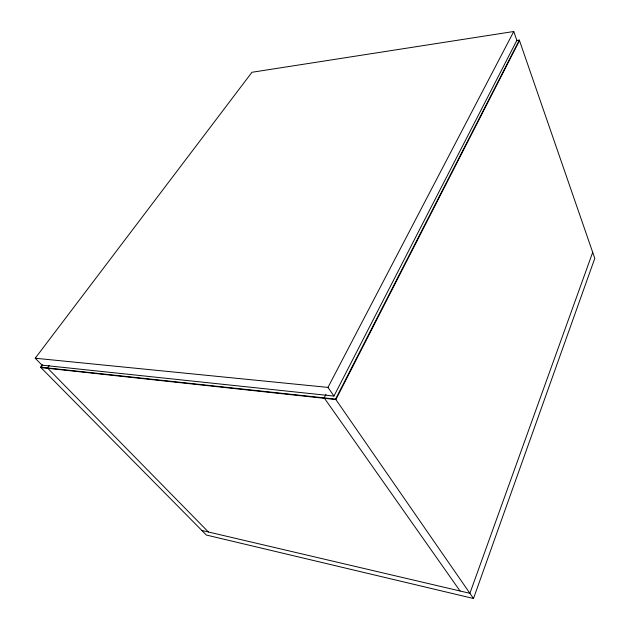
<?xml version="1.0" encoding="UTF-8"?>
<svg xmlns="http://www.w3.org/2000/svg" width="630" height="630" viewBox="0 0 630 630"><rect width="100%" height="100%" fill="white"/><g stroke="black" fill="none" stroke-linecap="round" stroke-linejoin="round"><path stroke-width="0.94" d="M42.344 364.841L40.572 367.203L206.38 535.051L473.492 598.5L594.783 258.371L519.317 40.107L516.45 40.54M592.688 252.331L469.901 593.303L201.828 530.444M519.482 40.604L335.892 399.577L40.95 367.581L42.714 365.227M473.492 598.5L335.57 399.105L519.317 40.107M333.963 396.073L516.852 40.383L513.765 31.5L251.953 72.277L35.217 358.234L42.021 365.148L333.963 396.073L327.97 387.403L35.217 358.234M327.97 387.403L513.765 31.5M326.001 394.388L324.19 397.877L460.058 590.995M49.203 365.581L47.447 367.944L208.396 531.98M40.572 367.203L335.57 399.105"/></g></svg>
